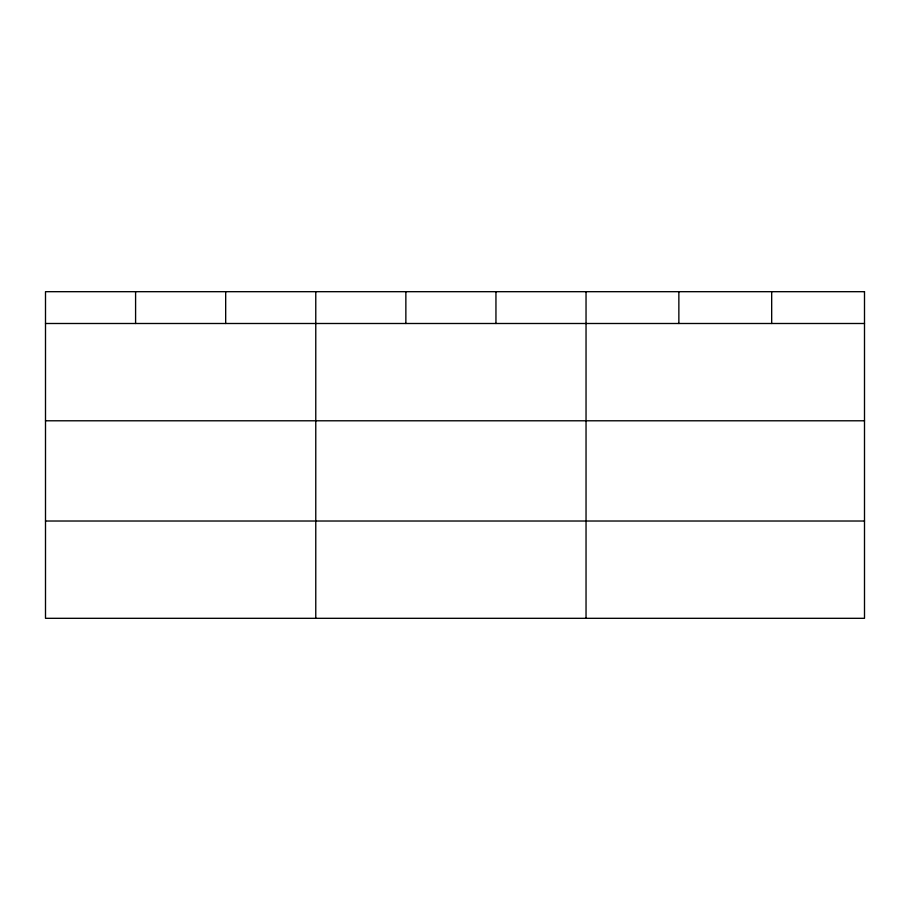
<?xml version="1.0" encoding="UTF-8"?>
<svg xmlns="http://www.w3.org/2000/svg" width="910" height="910" viewBox="0 0 910 910"><rect width="100%" height="100%" fill="white"/><g stroke="black" fill="none" stroke-linecap="round" stroke-linejoin="round"><path stroke-width="1.36" d="M45.5 323.494L864.5 323.494M45.5 420.784L864.5 420.784M45.5 521.02L864.5 521.02M771.68 291.689L771.68 323.494M678.86 291.689L678.86 323.494M586.04 291.689L586.04 618.311M495.95 291.689L495.95 323.494M405.86 291.689L405.86 323.494M315.77 291.689L315.77 618.311M225.68 291.689L225.68 323.494M135.59 291.689L135.59 323.494M864.5 291.689L45.5 291.689L45.5 618.311L864.5 618.311L864.5 291.689"/></g></svg>
